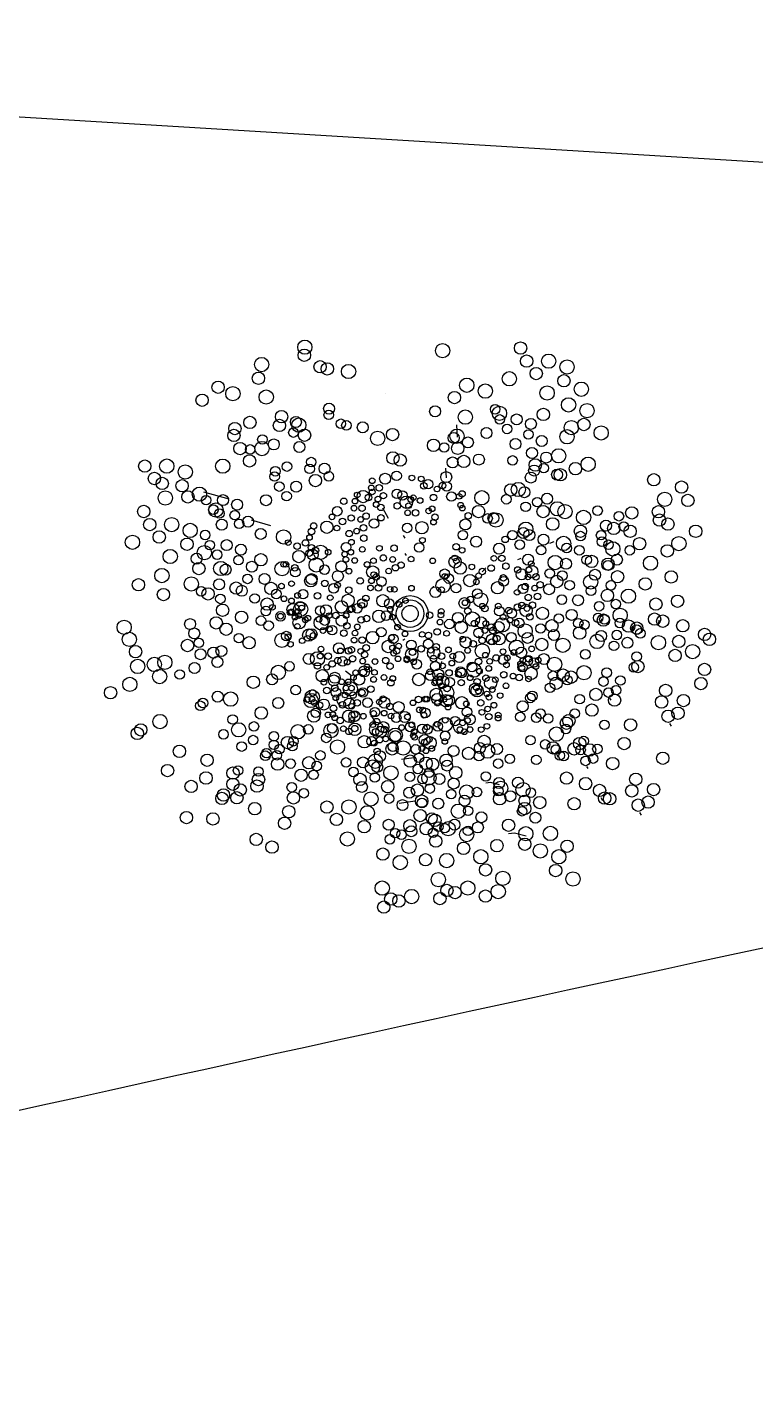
# Model space of a CAD drawing. Header units: millimetres. Extents: x 441061 to 442903, y 4515148 to 4515613.
# Drawn here: x 442317.8618 to 442318.0887, y 4515547.3374 to 4515547.7576 of the extents above; entities that cross this region are included whole.
import ezdxf

# ---------------------------------------------------------------- set-up
doc = ezdxf.new("R2010")
doc.units = ezdxf.units.MM
doc.linetypes.add('CONTINUA', pattern=[0])
doc.layers.add('01_piscinas', color=254, linetype='Continuous')

# ---------------------------------------------------------------- blocks, each defined once
blk = doc.blocks.new('A$C21391103')
at = {"layer": '01_piscinas'}
for p, q in [((177.3973, 96.2118), (177.4007, 96.2132)), ((177.6579, 96.1062), (177.6612, 96.1076)), ((177.2648, 96.0902), (177.2648, 96.0902)), ((177.381, 96.057), (177.3835, 96.0581)), ((177.4441, 95.9813), (177.4426, 96.0122)), ((177.279, 95.9635), (177.279, 95.9635)), ((177.5814, 95.9758), (177.584, 95.9769)), ((177.417, 95.8797), (177.4158, 95.9035)), ((176.8753, 95.8261), (176.8123, 95.8436)), ((177.2729, 95.778), (177.2583, 95.8039)), ((176.9794, 95.7603), (176.931, 95.7738)), ((177.3093, 95.7361), (177.3135, 95.7293)), ((177.4833, 95.7377), (177.4833, 95.7377)), ((177.5651, 95.7342), (177.5666, 95.7336)), ((177.6751, 95.7164), (177.6858, 95.721)), ((177.3133, 95.6911), (177.3165, 95.6859)), ((177.506, 95.6449), (177.5154, 95.6554)), ((177.5947, 95.676), (177.6029, 95.6795)), ((177.3837, 95.6094), (177.3828, 95.6059)), ((177.615, 95.6163), (177.6165, 95.6157)), ((177.8035, 95.5283), (177.802, 95.5179)), ((177.9467, 95.5244), (177.9447, 95.5109)), ((177.4951, 95.4853), (177.5, 95.4834)), ((177.7539, 95.5149), (177.7524, 95.5045)), ((177.8821, 95.507), (177.8802, 95.4935)), ((177.3131, 95.4776), (177.3081, 95.4738)), ((177.3864, 95.4492), (177.3849, 95.4388)), ((177.4044, 95.4216), (177.4025, 95.4081)), ((177.1655, 95.3979), (177.18, 95.3869)), ((177.4943, 95.3513), (177.4893, 95.3476)), ((177.5207, 95.3361), (177.5157, 95.3324)), ((177.8235, 95.3302), (177.8267, 95.325)), ((177.9726, 95.2669), (177.9768, 95.2601)), ((177.3317, 95.2403), (177.3309, 95.2368)), ((177.4461, 95.2449), (177.4453, 95.2414)), ((177.3508, 95.1975), (177.35, 95.194)), ((177.6922, 95.188), (177.6954, 95.1827)), ((177.3052, 95.1776), (177.3358, 95.1818)), ((177.7663, 95.1597), (177.7695, 95.1544)), ((177.802, 95.082), (177.8061, 95.0752)), ((177.2989, 95.0686), (177.3386, 95.074)), ((177.8982, 95.0452), (177.9024, 95.0384))]:
    blk.add_line(p, q, dxfattribs=at)
at = {"layer": '01_piscinas', "elevation": 0}
blk.add_lwpolyline([(182.0865, 96.4299), (174.3319, 96.9021), (172.6564, 97.0041)], dxfattribs=at)
blk.add_lwpolyline([(173.4746, 93.642, -0.005815), (178.7005, 94.8128, -0.006954), (182.2422, 95.3973)], format="xyb", dxfattribs=at)
at = {"layer": '01_piscinas'}
for points in [[(177.2408, 95.2692), (177.2338, 95.2812), (177.2338, 95.2812), (177.2283, 95.2853)], [(177.549, 95.1138), (177.5264, 95.1198), (177.5264, 95.1198), (177.5149, 95.1183)], [(177.6158, 94.9856), (177.5864, 94.9934), (177.5864, 94.9934), (177.5714, 94.9914)]]:
    blk.add_lwpolyline(points, dxfattribs=at)
for centre, radius in [((177.0639, 96.2056), 0.0178), ((177.0626, 96.1853), 0.0154), ((177.4074, 96.1968), 0.0178), ((177.6018, 96.2034), 0.0154), ((176.9561, 96.1622), 0.0178), ((177.102, 96.1567), 0.0154), ((177.12, 96.1514), 0.0154), ((177.1729, 96.1448), 0.0178), ((177.6169, 96.1707), 0.0154), ((177.6717, 96.1707), 0.0178), ((177.7177, 96.1561), 0.0178), ((176.9483, 96.1279), 0.0154), ((177.4677, 96.1106), 0.0178), ((177.5739, 96.1267), 0.0178), ((177.6407, 96.1398), 0.0154), ((177.7099, 96.1218), 0.0154), ((176.8478, 96.1055), 0.0154), ((176.8845, 96.0895), 0.0178), ((176.9676, 96.0811), 0.0178), ((177.4368, 96.0797), 0.0154), ((177.5138, 96.096), 0.0178), ((177.6679, 96.0912), 0.0178), ((177.7531, 96.1007), 0.0178), ((176.8079, 96.0733), 0.0154), ((177.1244, 96.0523), 0.0137), ((177.3887, 96.0455), 0.0137), ((177.5383, 96.0506), 0.0119), ((177.5491, 96.0406), 0.0178), ((177.7213, 96.0616), 0.0178), ((177.7674, 96.0471), 0.0178), ((176.9271, 96.0177), 0.0154), ((177.0007, 96.0104), 0.0154), ((177.0058, 96.0322), 0.0154), ((177.0416, 96.0189), 0.0137), ((177.049, 96.0111), 0.0178), ((177.1235, 96.0367), 0.0119), ((177.1538, 96.0146), 0.0119), ((177.464, 96.0311), 0.0178), ((177.5499, 96.0254), 0.0119), ((177.592, 96.0254), 0.0137), ((177.6274, 96.0142), 0.0137), ((177.6585, 96.0377), 0.0154), ((177.7595, 96.0127), 0.0154), ((176.8872, 95.9854), 0.0154), ((176.8895, 96.0024), 0.0154), ((177.0355, 95.9925), 0.0119), ((177.0631, 95.9859), 0.0154), ((177.1676, 96.0105), 0.0119), ((177.2083, 96.0055), 0.0137), ((177.2454, 95.9781), 0.0178), ((177.2826, 95.9877), 0.0154), ((177.4351, 95.9792), 0.0137), ((177.4432, 95.9835), 0.0178), ((177.5168, 95.9916), 0.0137), ((177.5682, 96.0016), 0.0119), ((177.6214, 95.9878), 0.0119), ((177.7176, 95.9821), 0.0178), ((177.7283, 96.005), 0.0178), ((177.8027, 95.9916), 0.0178), ((176.9023, 95.9527), 0.0154), ((176.9276, 95.9505), 0.0119), ((176.9571, 95.9527), 0.0178), ((176.9582, 95.9753), 0.0119), ((176.9865, 95.9629), 0.0137), ((177.0504, 95.9565), 0.0137), ((177.3848, 95.9607), 0.0154), ((177.4113, 95.9554), 0.0119), ((177.445, 95.9533), 0.0154), ((177.4705, 95.968), 0.0137), ((177.5891, 95.9643), 0.0137), ((177.6546, 95.9716), 0.0137), ((176.665, 95.9089), 0.0154), ((176.7198, 95.9089), 0.0178), ((176.8593, 95.9088), 0.0178), ((176.9261, 95.9218), 0.0154), ((177.0798, 95.9189), 0.0119), ((177.2836, 95.9292), 0.0154), ((177.3016, 95.9239), 0.0154), ((177.4322, 95.918), 0.0137), ((177.4601, 95.9206), 0.0154), ((177.4977, 95.9253), 0.0137), ((177.5818, 95.9231), 0.0119), ((177.6302, 95.9415), 0.0137), ((177.6384, 95.9117), 0.0154), ((177.6656, 95.9303), 0.0137), ((177.6968, 95.9345), 0.0178), ((177.7702, 95.9136), 0.0178), ((176.6888, 95.878), 0.0154), ((176.7658, 95.8943), 0.0178), ((176.9886, 95.8829), 0.0119), ((176.9903, 95.896), 0.0119), ((177.0193, 95.9077), 0.0119), ((177.0759, 95.9021), 0.0119), ((177.113, 95.9027), 0.0137), ((177.1238, 95.8833), 0.0119), ((177.2641, 95.8773), 0.0137), ((177.2927, 95.8847), 0.0119), ((177.4163, 95.8814), 0.0137), ((177.6273, 95.8804), 0.0137), ((177.6356, 95.8979), 0.0137), ((177.6596, 95.9039), 0.0119), ((177.6928, 95.8877), 0.0137), ((177.7008, 95.8873), 0.0154), ((177.7384, 95.9025), 0.0154), ((177.9339, 95.8747), 0.0154), ((176.7084, 95.8656), 0.0154), ((176.758, 95.86), 0.0154), ((176.8012, 95.8389), 0.0178), ((177.0002, 95.8578), 0.0119), ((177.0423, 95.8577), 0.0137), ((177.0902, 95.8728), 0.0154), ((177.2296, 95.8547), 0.00702), ((177.2319, 95.8724), 0.00702), ((177.2495, 95.8547), 0.00808), ((177.3308, 95.8793), 0.00702), ((177.354, 95.8768), 0.00702), ((177.3607, 95.8598), 0.00808), ((177.3713, 95.8639), 0.0119), ((177.3935, 95.8517), 0.00702), ((177.4071, 95.8602), 0.00808), ((177.4177, 95.8582), 0.0119), ((177.5774, 95.8495), 0.0154), ((177.5963, 95.8506), 0.0178), ((177.6113, 95.8438), 0.0137), ((178.003, 95.8567), 0.0154), ((176.7161, 95.8294), 0.0178), ((176.7724, 95.8321), 0.0154), ((176.8177, 95.824), 0.0119), ((176.8598, 95.824), 0.0137), ((176.8952, 95.8128), 0.0137), ((176.9671, 95.8239), 0.0137), ((177.0185, 95.834), 0.0119), ((177.1609, 95.8212), 0.00808), ((177.1889, 95.8215), 0.00702), ((177.1945, 95.8369), 0.00702), ((177.2095, 95.833), 0.0154), ((177.2227, 95.8304), 0.00808), ((177.2319, 95.8445), 0.00702), ((177.2461, 95.8267), 0.00702), ((177.2597, 95.8352), 0.00808), ((177.2935, 95.8397), 0.0119), ((177.3073, 95.8356), 0.0119), ((177.3169, 95.8189), 0.0154), ((177.3281, 95.8255), 0.00702), ((177.3343, 95.8302), 0.00702), ((177.3513, 95.823), 0.00702), ((177.3847, 95.8304), 0.00808), ((177.4293, 95.833), 0.0119), ((177.4488, 95.8334), 0.00702), ((177.4558, 95.8395), 0.00808), ((177.5051, 95.8299), 0.0178), ((177.5664, 95.8262), 0.0119), ((177.6433, 95.8191), 0.0119), ((177.6678, 95.8276), 0.0137), ((177.9611, 95.8261), 0.0178), ((178.0188, 95.8232), 0.0154), ((176.6622, 95.7957), 0.0154), ((176.836, 95.8002), 0.0119), ((176.8422, 95.7994), 0.0178), ((176.851, 95.7907), 0.0119), ((176.8892, 95.7864), 0.0119), ((177.1316, 95.7823), 0.00702), ((177.1447, 95.7963), 0.0119), ((177.1866, 95.8039), 0.00702), ((177.2065, 95.8038), 0.00808), ((177.2166, 95.7843), 0.00808), ((177.2418, 95.8131), 0.00702), ((177.2532, 95.806), 0.00808), ((177.2537, 95.7801), 0.00808), ((177.2944, 95.8098), 0.00808), ((177.3201, 95.7925), 0.00702), ((177.3224, 95.8101), 0.00702), ((177.34, 95.7925), 0.00808), ((177.3726, 95.797), 0.00702), ((177.3813, 95.8024), 0.00702), ((177.3884, 95.7817), 0.00808), ((177.4523, 95.8115), 0.00702), ((177.4564, 95.804), 0.00702), ((177.4713, 95.7848), 0.00808), ((177.4972, 95.7956), 0.0154), ((177.5195, 95.7784), 0.0119), ((177.534, 95.7792), 0.0137), ((177.5404, 95.7745), 0.0178), ((177.6144, 95.8074), 0.0119), ((177.6579, 95.7955), 0.0154), ((177.6933, 95.8023), 0.0178), ((177.7126, 95.7955), 0.0178), ((177.7587, 95.7809), 0.0178), ((177.7937, 95.7977), 0.0119), ((177.8469, 95.7839), 0.0119), ((177.8789, 95.7923), 0.0154), ((177.9454, 95.7952), 0.0154), ((177.9481, 95.7743), 0.0154), ((176.6772, 95.763), 0.0154), ((176.732, 95.763), 0.0178), ((176.778, 95.7484), 0.0178), ((176.8569, 95.7629), 0.0137), ((176.9002, 95.765), 0.0119), ((176.9224, 95.7702), 0.0137), ((177.0859, 95.7596), 0.00808), ((177.1189, 95.7565), 0.0154), ((177.1438, 95.7544), 0.00702), ((177.1577, 95.7708), 0.00808), ((177.1797, 95.7795), 0.00808), ((177.203, 95.7758), 0.00702), ((177.2102, 95.7551), 0.00808), ((177.2365, 95.7657), 0.0119), ((177.3191, 95.7548), 0.0119), ((177.3558, 95.7553), 0.0154), ((177.3848, 95.7691), 0.00702), ((177.4639, 95.7633), 0.0137), ((177.6086, 95.742), 0.0137), ((177.6148, 95.7515), 0.0178), ((177.6817, 95.7645), 0.0154), ((177.7508, 95.7466), 0.0154), ((177.8146, 95.7604), 0.0137), ((177.8339, 95.7536), 0.0154), ((177.859, 95.7581), 0.0119), ((177.8747, 95.7463), 0.0154), ((177.9692, 95.7643), 0.0154), ((178.0383, 95.7463), 0.0154), ((176.6342, 95.719), 0.0178), ((176.701, 95.7321), 0.0154), ((176.7702, 95.7141), 0.0154), ((176.8154, 95.737), 0.0119), ((176.8271, 95.7118), 0.0119), ((176.8692, 95.7118), 0.0137), ((176.954, 95.7398), 0.0137), ((177.0109, 95.7323), 0.0178), ((177.0225, 95.718), 0.00702), ((177.0654, 95.7173), 0.00808), ((177.0755, 95.7309), 0.00702), ((177.0804, 95.7457), 0.00808), ((177.1746, 95.7405), 0.00808), ((177.1801, 95.719), 0.00702), ((177.1931, 95.7468), 0.00702), ((177.2107, 95.7292), 0.00808), ((177.3571, 95.7239), 0.00702), ((177.4578, 95.7368), 0.0119), ((177.491, 95.7206), 0.0137), ((177.5635, 95.7261), 0.00808), ((177.5814, 95.7368), 0.0119), ((177.5997, 95.713), 0.0119), ((177.6235, 95.7368), 0.0137), ((177.6589, 95.7256), 0.0137), ((177.7089, 95.716), 0.0178), ((177.7514, 95.7344), 0.0119), ((177.8025, 95.7366), 0.0119), ((177.8046, 95.7205), 0.0119), ((177.8209, 95.7128), 0.0119), ((177.8985, 95.7154), 0.0154), ((177.9964, 95.7157), 0.0178), ((176.7283, 95.6835), 0.0178), ((176.794, 95.678), 0.0137), ((176.8134, 95.693), 0.0178), ((176.8454, 95.688), 0.0119), ((176.9046, 95.7006), 0.0137), ((176.9545, 95.6754), 0.0154), ((177.0491, 95.6834), 0.0154), ((177.0446, 95.7092), 0.00808), ((177.0748, 95.6916), 0.00808), ((177.0837, 95.6882), 0.0137), ((177.0803, 95.7055), 0.00808), ((177.0904, 95.6988), 0.00808), ((177.1032, 95.6938), 0.0178), ((177.1221, 95.6941), 0.00702), ((177.1668, 95.7068), 0.0119), ((177.1633, 95.6893), 0.00702), ((177.1786, 95.6942), 0.00702), ((177.2072, 95.7012), 0.00702), ((177.2499, 95.704), 0.00702), ((177.2596, 95.6798), 0.00808), ((177.2864, 95.7042), 0.00808), ((177.349, 95.7059), 0.0119), ((177.441, 95.7078), 0.00808), ((177.456, 95.699), 0.00702), ((177.5483, 95.703), 0.0137), ((177.5552, 95.6789), 0.00808), ((177.6206, 95.6756), 0.0137), ((177.6529, 95.6992), 0.0119), ((177.7168, 95.7046), 0.0119), ((177.7482, 95.699), 0.0119), ((177.7665, 95.6752), 0.0119), ((177.8317, 95.7024), 0.0178), ((177.8418, 95.6755), 0.0137), ((177.874, 95.699), 0.0119), ((177.9676, 95.6974), 0.0154), ((176.7075, 95.6359), 0.0178), ((176.7997, 95.6535), 0.0154), ((176.8544, 95.6535), 0.0178), ((176.8663, 95.6506), 0.0137), ((176.8986, 95.6742), 0.0119), ((176.9318, 95.6579), 0.0137), ((177.0072, 95.6529), 0.0178), ((177.0113, 95.6638), 0.00702), ((177.0169, 95.6639), 0.00702), ((177.0403, 95.6444), 0.0119), ((177.039, 95.6551), 0.00808), ((177.0923, 95.6624), 0.0178), ((177.1131, 95.6506), 0.0119), ((177.1547, 95.6586), 0.0137), ((177.1662, 95.6762), 0.00702), ((177.1738, 95.6468), 0.00702), ((177.1882, 95.6735), 0.00702), ((177.2192, 95.6636), 0.00702), ((177.2334, 95.6447), 0.0154), ((177.235, 95.6729), 0.00702), ((177.273, 95.6472), 0.00702), ((177.283, 95.6762), 0.00702), ((177.2901, 95.6555), 0.00808), ((177.3037, 95.6621), 0.00808), ((177.3289, 95.6772), 0.00702), ((177.3827, 95.6727), 0.00702), ((177.4385, 95.6701), 0.0154), ((177.4375, 95.6798), 0.00702), ((177.4416, 95.6723), 0.00702), ((177.4514, 95.6544), 0.0154), ((177.4802, 95.6574), 0.00702), ((177.5064, 95.6459), 0.00808), ((177.5284, 95.6546), 0.00808), ((177.5353, 95.6789), 0.00702), ((177.5653, 95.6594), 0.00808), ((177.5945, 95.65), 0.00808), ((177.6297, 95.6456), 0.0154), ((177.6225, 95.6503), 0.00702), ((177.6282, 95.6656), 0.00702), ((177.6881, 95.6684), 0.0178), ((177.7151, 95.6652), 0.0137), ((177.7789, 95.6713), 0.0154), ((177.8197, 95.664), 0.0154), ((177.8197, 95.6614), 0.0119), ((177.9257, 95.6668), 0.0178), ((176.6491, 95.6131), 0.0154), ((176.7809, 95.615), 0.0178), ((176.8503, 95.614), 0.0137), ((176.8926, 95.6046), 0.0154), ((176.9212, 95.6276), 0.0119), ((176.9634, 95.6276), 0.0137), ((177.0308, 95.6157), 0.00702), ((177.0786, 95.6229), 0.0154), ((177.0809, 95.6271), 0.0137), ((177.1138, 95.6165), 0.00808), ((177.1463, 95.6344), 0.0137), ((177.202, 95.6225), 0.00808), ((177.23, 95.6228), 0.00702), ((177.2357, 95.6382), 0.00702), ((177.2421, 95.6324), 0.00808), ((177.2549, 95.6208), 0.0119), ((177.4084, 95.6105), 0.0178), ((177.4126, 95.6404), 0.0119), ((177.4127, 95.6336), 0.00702), ((177.4226, 95.6283), 0.0119), ((177.4752, 95.6235), 0.0154), ((177.4916, 95.6202), 0.00702), ((177.4972, 95.6356), 0.00702), ((177.5444, 95.6055), 0.0154), ((177.5597, 95.6215), 0.0119), ((177.5588, 95.6302), 0.00808), ((177.6046, 95.639), 0.0137), ((177.6202, 95.6326), 0.00702), ((177.6402, 95.6326), 0.00808), ((177.6503, 95.6131), 0.00808), ((177.6745, 95.6412), 0.0119), ((177.6921, 95.6211), 0.0154), ((177.7059, 95.6356), 0.0119), ((177.7242, 95.6118), 0.0119), ((177.7767, 95.62), 0.0178), ((177.7874, 95.6378), 0.0137), ((177.827, 95.6114), 0.0119), ((177.8435, 95.633), 0.0154), ((177.9127, 95.615), 0.0154), ((177.9772, 95.6324), 0.0154), ((176.7114, 95.5886), 0.0154), ((176.8054, 95.5965), 0.0119), ((176.8228, 95.5901), 0.0154), ((176.8534, 95.5777), 0.0119), ((176.9068, 95.5979), 0.0137), ((176.939, 95.5788), 0.0119), ((176.9796, 95.6038), 0.0154), ((176.9927, 95.59), 0.0119), ((177.0057, 95.6097), 0.00702), ((177.0458, 95.5863), 0.00702), ((177.0596, 95.5894), 0.0119), ((177.0955, 95.5854), 0.00808), ((177.1272, 95.5808), 0.00702), ((177.1358, 95.604), 0.0119), ((177.1455, 95.6118), 0.00702), ((177.1716, 95.574), 0.0154), ((177.1734, 95.5996), 0.00808), ((177.2158, 95.5791), 0.00808), ((177.2277, 95.6052), 0.00702), ((177.2477, 95.6052), 0.00808), ((177.2585, 95.5732), 0.0154), ((177.2766, 95.6017), 0.00702), ((177.2871, 95.6015), 0.00702), ((177.3298, 95.6044), 0.00702), ((177.3895, 95.5945), 0.0137), ((177.4048, 95.6006), 0.00702), ((177.4409, 95.6045), 0.0119), ((177.4941, 95.5907), 0.0119), ((177.5024, 95.5749), 0.0178), ((177.5931, 95.5941), 0.00702), ((177.6077, 95.6027), 0.0119), ((177.6134, 95.6083), 0.00808), ((177.621, 95.5815), 0.00808), ((177.6367, 95.6046), 0.00702), ((177.6438, 95.5839), 0.00808), ((177.6728, 95.6018), 0.0137), ((177.7046, 95.5759), 0.0119), ((177.7451, 95.5745), 0.0137), ((177.7774, 95.598), 0.0119), ((177.8181, 95.5864), 0.0154), ((177.8707, 95.5845), 0.0178), ((177.993, 95.5719), 0.0154), ((176.859, 95.5493), 0.0154), ((176.9697, 95.5648), 0.0154), ((176.9668, 95.5474), 0.0119), ((176.9832, 95.5568), 0.00702), ((177.0119, 95.578), 0.00702), ((177.0347, 95.551), 0.0154), ((177.0306, 95.5729), 0.00702), ((177.0536, 95.552), 0.0178), ((177.052, 95.5594), 0.0119), ((177.0472, 95.5464), 0.00702), ((177.0562, 95.5552), 0.00702), ((177.1021, 95.5487), 0.0119), ((177.1166, 95.5495), 0.0137), ((177.155, 95.5579), 0.0154), ((177.1771, 95.5509), 0.00808), ((177.1808, 95.5527), 0.00808), ((177.1946, 95.554), 0.0119), ((177.2073, 95.5664), 0.0119), ((177.206, 95.5617), 0.00702), ((177.2742, 95.5658), 0.0119), ((177.277, 95.5519), 0.00702), ((177.3264, 95.5411), 0.0447), ((177.3264, 95.5411), 0.0344), ((177.2991, 95.5639), 0.00702), ((177.3264, 95.5411), 0.0203), ((177.3149, 95.5733), 0.00702), ((177.404, 95.5466), 0.00702), ((177.4618, 95.5671), 0.0137), ((177.4633, 95.568), 0.00702), ((177.4704, 95.5474), 0.00808), ((177.4769, 95.5766), 0.00808), ((177.5064, 95.5596), 0.00702), ((177.5128, 95.5539), 0.00808), ((177.5487, 95.5471), 0.0119), ((177.5461, 95.56), 0.00702), ((177.5722, 95.5485), 0.00808), ((177.5801, 95.5415), 0.0119), ((177.5942, 95.5572), 0.00808), ((177.6051, 95.5611), 0.00808), ((177.6154, 95.5489), 0.0154), ((177.6176, 95.5535), 0.00702), ((177.6312, 95.562), 0.00808), ((177.6562, 95.5416), 0.0154), ((177.7976, 95.5593), 0.0119), ((177.8392, 95.5648), 0.0119), ((177.85, 95.5369), 0.0178), ((177.939, 95.5647), 0.0154), ((176.6135, 95.5069), 0.0178), ((176.778, 95.5148), 0.0137), ((176.8429, 95.518), 0.0154), ((176.9062, 95.532), 0.0154), ((176.9545, 95.5233), 0.0119), ((176.9736, 95.5111), 0.0119), ((177.0032, 95.5341), 0.0119), ((177.0034, 95.5345), 0.00702), ((177.0271, 95.5438), 0.00702), ((177.031, 95.5453), 0.00702), ((177.0395, 95.5323), 0.00702), ((177.0498, 95.5183), 0.0154), ((177.0486, 95.5359), 0.00702), ((177.0651, 95.5256), 0.00702), ((177.0715, 95.5295), 0.00702), ((177.1046, 95.5182), 0.0178), ((177.0993, 95.5266), 0.00702), ((177.1137, 95.5236), 0.0119), ((177.1245, 95.536), 0.00702), ((177.1415, 95.5363), 0.00808), ((177.1558, 95.5235), 0.0137), ((177.1669, 95.5362), 0.00702), ((177.2045, 95.5254), 0.00808), ((177.218, 95.5287), 0.00808), ((177.2486, 95.5342), 0.0154), ((177.2666, 95.5358), 0.0119), ((177.2824, 95.5323), 0.00702), ((177.3751, 95.5371), 0.00808), ((177.4008, 95.5198), 0.00702), ((177.4031, 95.5374), 0.00702), ((177.4243, 95.515), 0.0119), ((177.4458, 95.5305), 0.0137), ((177.4537, 95.5072), 0.0154), ((177.4817, 95.5273), 0.0178), ((177.487, 95.516), 0.00808), ((177.5031, 95.5192), 0.0137), ((177.515, 95.5163), 0.00702), ((177.547, 95.5077), 0.0137), ((177.5561, 95.5126), 0.0178), ((177.5583, 95.5321), 0.00702), ((177.5753, 95.5248), 0.00702), ((177.5891, 95.5182), 0.00808), ((177.5984, 95.5177), 0.0119), ((177.6247, 95.5328), 0.00808), ((177.68, 95.5107), 0.0154), ((177.697, 95.5287), 0.0119), ((177.7291, 95.5379), 0.0137), ((177.7455, 95.5171), 0.0119), ((177.7611, 95.5132), 0.0119), ((177.7951, 95.5305), 0.0119), ((177.8082, 95.5249), 0.0154), ((177.8108, 95.5266), 0.0119), ((177.8492, 95.5177), 0.0119), ((177.8712, 95.5099), 0.0154), ((177.8915, 95.5048), 0.0154), ((177.9357, 95.5273), 0.0154), ((177.9561, 95.5222), 0.0154), ((178.006, 95.5107), 0.0154), ((176.6265, 95.4767), 0.0178), ((176.7881, 95.4916), 0.0137), ((176.8677, 95.5021), 0.0154), ((176.8995, 95.4798), 0.0119), ((177.0068, 95.4743), 0.0178), ((177.0177, 95.485), 0.0119), ((177.0217, 95.4833), 0.00702), ((177.0451, 95.5092), 0.00702), ((177.0736, 95.4873), 0.0154), ((177.07, 95.4795), 0.00702), ((177.0806, 95.4897), 0.0137), ((177.0848, 95.4867), 0.00702), ((177.1092, 95.4988), 0.00702), ((177.1254, 95.5026), 0.00702), ((177.132, 95.4997), 0.0119), ((177.1611, 95.4923), 0.00808), ((177.1689, 95.5107), 0.00808), ((177.1891, 95.4926), 0.00702), ((177.1947, 95.508), 0.00702), ((177.2329, 95.481), 0.0154), ((177.2545, 95.4949), 0.0119), ((177.2844, 95.478), 0.0119), ((177.2804, 95.4813), 0.00702), ((177.295, 95.5071), 0.00702), ((177.3137, 95.4906), 0.00702), ((177.3565, 95.4893), 0.00702), ((177.3719, 95.4867), 0.00808), ((177.3939, 95.4954), 0.00808), ((177.4173, 95.4917), 0.00702), ((177.497, 95.4928), 0.0119), ((177.5127, 95.4987), 0.00702), ((177.5303, 95.4766), 0.0137), ((177.5285, 95.5071), 0.00808), ((177.5326, 95.4987), 0.00808), ((177.5482, 95.4783), 0.0154), ((177.5427, 95.4792), 0.00808), ((177.5788, 95.4818), 0.0119), ((177.6132, 95.4976), 0.0178), ((177.6193, 95.4804), 0.0137), ((177.6516, 95.5039), 0.0119), ((177.6848, 95.4877), 0.0137), ((177.7491, 95.4927), 0.0154), ((177.7923, 95.4716), 0.0178), ((177.8026, 95.4853), 0.0137), ((177.8416, 95.4877), 0.0119), ((177.8912, 95.5011), 0.0119), ((177.9003, 95.4917), 0.0119), ((177.9454, 95.4686), 0.0178), ((177.9961, 95.4717), 0.0154), ((178.0606, 95.4891), 0.0154), ((178.0725, 95.4769), 0.0154), ((176.6418, 95.4461), 0.0154), ((176.7714, 95.4615), 0.0154), ((176.7998, 95.468), 0.0119), ((176.8039, 95.4397), 0.0137), ((176.8359, 95.4435), 0.0137), ((176.856, 95.4475), 0.0137), ((176.9251, 95.4682), 0.0154), ((177.0281, 95.4645), 0.00702), ((177.0574, 95.4735), 0.00702), ((177.1043, 95.4526), 0.00702), ((177.1488, 95.4543), 0.0137), ((177.153, 95.4482), 0.00702), ((177.173, 95.4481), 0.00808), ((177.1799, 95.4506), 0.00808), ((177.1868, 95.475), 0.00702), ((177.2032, 95.447), 0.00702), ((177.2067, 95.475), 0.00808), ((177.2168, 95.4555), 0.00808), ((177.2718, 95.459), 0.0154), ((177.2825, 95.4553), 0.00702), ((177.2923, 95.4483), 0.00808), ((177.2977, 95.4602), 0.00702), ((177.3305, 95.4395), 0.0154), ((177.3295, 95.463), 0.0119), ((177.3322, 95.4446), 0.00808), ((177.3542, 95.4532), 0.00808), ((177.3716, 95.4655), 0.0119), ((177.3851, 95.4429), 0.0154), ((177.3776, 95.4495), 0.00702), ((177.3912, 95.4581), 0.00808), ((177.4219, 95.4506), 0.00702), ((177.4576, 95.4771), 0.00702), ((177.4648, 95.4693), 0.0137), ((177.4698, 95.4492), 0.00702), ((177.4838, 95.4657), 0.00808), ((177.5063, 95.4477), 0.0178), ((177.5058, 95.4743), 0.00808), ((177.5291, 95.4707), 0.00702), ((177.5581, 95.4462), 0.00702), ((177.5914, 95.4572), 0.0178), ((177.6034, 95.4438), 0.0137), ((177.6293, 95.453), 0.00702), ((177.6545, 95.464), 0.0154), ((177.7072, 95.4621), 0.0178), ((177.8345, 95.4607), 0.0119), ((177.8681, 95.4682), 0.0137), ((177.987, 95.4366), 0.0154), ((178.0306, 95.4463), 0.0178), ((176.6472, 95.4093), 0.0178), ((176.6888, 95.4142), 0.0178), ((176.7149, 95.4195), 0.0178), ((176.7889, 95.4053), 0.0137), ((176.846, 95.4203), 0.0137), ((177.0257, 95.4094), 0.0119), ((177.0737, 95.4282), 0.0137), ((177.0955, 95.4283), 0.0178), ((177.0952, 95.4106), 0.00808), ((177.102, 95.435), 0.00702), ((177.122, 95.435), 0.00808), ((177.1321, 95.4155), 0.00808), ((177.1462, 95.4238), 0.00808), ((177.1579, 95.4219), 0.0119), ((177.1695, 95.4201), 0.00702), ((177.1831, 95.4286), 0.00808), ((177.2081, 95.4226), 0.00702), ((177.2129, 95.4388), 0.00808), ((177.2387, 95.4215), 0.00702), ((177.2655, 95.4239), 0.00808), ((177.2854, 95.4422), 0.00702), ((177.2962, 95.4282), 0.00702), ((177.3182, 95.4254), 0.00702), ((177.3183, 95.4281), 0.00702), ((177.3353, 95.4209), 0.00702), ((177.3429, 95.4146), 0.0119), ((177.3847, 95.4288), 0.00808), ((177.3889, 95.4101), 0.0119), ((177.4047, 95.4348), 0.00808), ((177.4304, 95.4175), 0.00702), ((177.4327, 95.4352), 0.00702), ((177.4488, 95.4327), 0.0137), ((177.4808, 95.408), 0.0119), ((177.4967, 95.4216), 0.00808), ((177.5139, 95.4374), 0.00702), ((177.5247, 95.4219), 0.00702), ((177.5409, 95.4304), 0.00808), ((177.5584, 95.4262), 0.0119), ((177.5666, 95.4131), 0.00702), ((177.5689, 95.4307), 0.00702), ((177.5851, 95.4442), 0.00702), ((177.6016, 95.4161), 0.00702), ((177.6064, 95.4074), 0.0119), ((177.6074, 95.4237), 0.00702), ((177.6197, 95.423), 0.0119), ((177.6224, 95.4286), 0.00808), ((177.6353, 95.4191), 0.0119), ((177.6458, 95.4249), 0.00702), ((177.6598, 95.4276), 0.0137), ((177.6864, 95.4145), 0.0178), ((177.7631, 95.4395), 0.0119), ((177.8841, 95.4069), 0.0119), ((177.8941, 95.409), 0.0154), ((177.8911, 95.434), 0.0119), ((176.7018, 95.3841), 0.0178), ((176.752, 95.3893), 0.0119), ((176.9355, 95.3698), 0.0154), ((176.9823, 95.377), 0.0137), ((176.9978, 95.3943), 0.0178), ((177.1074, 95.3861), 0.0154), ((177.1185, 95.4069), 0.00702), ((177.1363, 95.3743), 0.0137), ((177.1387, 95.3809), 0.0137), ((177.1852, 95.3814), 0.00702), ((177.1906, 95.3935), 0.00702), ((177.1996, 95.3766), 0.0137), ((177.2117, 95.3967), 0.0137), ((177.2096, 95.3942), 0.00808), ((177.2189, 95.4082), 0.00702), ((177.2235, 95.4022), 0.00702), ((177.2376, 95.3945), 0.00702), ((177.2611, 95.3819), 0.00702), ((177.2763, 95.4099), 0.00808), ((177.2831, 95.3792), 0.00702), ((177.3478, 95.3767), 0.0154), ((177.3765, 95.386), 0.0119), ((177.3754, 95.396), 0.00702), ((177.3966, 95.3894), 0.0137), ((177.3956, 95.3738), 0.0119), ((177.4076, 95.3708), 0.0154), ((177.4015, 95.3845), 0.00808), ((177.4072, 95.4107), 0.00702), ((177.4235, 95.3931), 0.00808), ((177.4469, 95.3895), 0.00702), ((177.4518, 95.3963), 0.0119), ((177.4549, 95.393), 0.0119), ((177.4855, 95.4001), 0.0178), ((177.4762, 95.3809), 0.00702), ((177.4992, 95.3975), 0.00702), ((177.5155, 95.3799), 0.00808), ((177.5224, 95.4043), 0.00702), ((177.5597, 95.3887), 0.00808), ((177.5831, 95.3851), 0.00702), ((177.5982, 95.3817), 0.00808), ((177.6051, 95.4061), 0.00702), ((177.628, 95.3917), 0.0154), ((177.6216, 95.378), 0.00702), ((177.64, 95.4091), 0.00702), ((177.6827, 95.386), 0.0119), ((177.7076, 95.3875), 0.0154), ((177.7184, 95.3751), 0.0119), ((177.728, 95.3825), 0.0154), ((177.7598, 95.3936), 0.0178), ((177.8164, 95.3937), 0.0119), ((177.8506, 95.3741), 0.0119), ((178.0605, 95.4018), 0.0154), ((176.5796, 95.3438), 0.0154), ((176.6276, 95.3645), 0.0178), ((177.041, 95.3504), 0.0119), ((177.0836, 95.3431), 0.00808), ((177.1115, 95.3699), 0.00702), ((177.1186, 95.3492), 0.00808), ((177.1417, 95.3445), 0.0119), ((177.1386, 95.3552), 0.00808), ((177.1558, 95.371), 0.00702), ((177.1772, 95.3534), 0.0178), ((177.1666, 95.3555), 0.00702), ((177.1723, 95.3709), 0.00702), ((177.1802, 95.3553), 0.00702), ((177.2087, 95.3442), 0.0119), ((177.2064, 95.3439), 0.00808), ((177.2284, 95.3525), 0.00808), ((177.2353, 95.3769), 0.00702), ((177.2782, 95.3686), 0.00808), ((177.3916, 95.3395), 0.0154), ((177.3876, 95.368), 0.00702), ((177.3997, 95.369), 0.00702), ((177.4046, 95.3608), 0.00702), ((177.4177, 95.3439), 0.0178), ((177.4184, 95.3541), 0.00808), ((177.4253, 95.37), 0.0119), ((177.454, 95.3688), 0.00808), ((177.4895, 95.3529), 0.0154), ((177.4934, 95.3485), 0.0154), ((177.4917, 95.3557), 0.00702), ((177.4935, 95.3713), 0.00808), ((177.4966, 95.3476), 0.00702), ((177.5271, 95.3681), 0.0154), ((177.5312, 95.3516), 0.00702), ((177.5389, 95.3762), 0.00702), ((177.5653, 95.3611), 0.00702), ((177.6751, 95.356), 0.0119), ((177.6904, 95.3673), 0.0154), ((177.7895, 95.3394), 0.0154), ((177.8085, 95.3715), 0.0119), ((177.821, 95.3441), 0.0119), ((177.8401, 95.35), 0.0119), ((177.9634, 95.3495), 0.0154), ((178.0514, 95.3666), 0.0154), ((176.8033, 95.3112), 0.0119), ((176.8099, 95.318), 0.0119), ((176.8468, 95.334), 0.0137), ((176.8791, 95.3278), 0.0178), ((176.9975, 95.3181), 0.0137), ((177.0792, 95.3243), 0.0178), ((177.0697, 95.3267), 0.00702), ((177.0823, 95.3329), 0.0178), ((177.0817, 95.3276), 0.00702), ((177.0867, 95.3194), 0.00702), ((177.1005, 95.3128), 0.00808), ((177.1113, 95.3143), 0.0137), ((177.1411, 95.3311), 0.00702), ((177.1615, 95.3273), 0.0178), ((177.1575, 95.3135), 0.00808), ((177.1643, 95.3379), 0.00702), ((177.1746, 95.3166), 0.0137), ((177.1842, 95.3379), 0.00808), ((177.1944, 95.3184), 0.00808), ((177.2203, 95.319), 0.0119), ((177.2495, 95.3206), 0.00702), ((177.2624, 95.319), 0.0137), ((177.2588, 95.3281), 0.00808), ((177.2757, 95.3092), 0.00808), ((177.2978, 95.3078), 0.0137), ((177.3334, 95.3185), 0.00702), ((177.347, 95.327), 0.00808), ((177.3638, 95.3277), 0.00702), ((177.3679, 95.3277), 0.00702), ((177.3937, 95.3283), 0.0137), ((177.3948, 95.3178), 0.00702), ((177.4164, 95.3236), 0.0154), ((177.4105, 95.3272), 0.00702), ((177.4234, 95.3245), 0.0137), ((177.455, 95.3187), 0.0154), ((177.4666, 95.3159), 0.00702), ((177.5023, 95.3186), 0.00808), ((177.518, 95.3406), 0.00702), ((177.523, 95.3324), 0.00702), ((177.5353, 95.3126), 0.00702), ((177.5509, 95.3365), 0.00702), ((177.607, 95.3099), 0.0137), ((177.6262, 95.3307), 0.0119), ((177.631, 95.3356), 0.0119), ((177.7491, 95.3276), 0.0119), ((177.836, 95.3253), 0.0154), ((177.9532, 95.3206), 0.0154), ((178.0078, 95.324), 0.0154), ((176.7029, 95.2718), 0.0178), ((176.8841, 95.2769), 0.0119), ((176.9553, 95.2931), 0.0154), ((177.0863, 95.2856), 0.0154), ((177.0912, 95.2937), 0.0119), ((177.1215, 95.2884), 0.00702), ((177.1336, 95.2894), 0.00702), ((177.1355, 95.3049), 0.00808), ((177.1385, 95.2812), 0.00702), ((177.1733, 95.2851), 0.0154), ((177.1872, 95.2852), 0.0137), ((177.1808, 95.3099), 0.00702), ((177.1879, 95.2892), 0.00808), ((177.2098, 95.2852), 0.00702), ((177.2386, 95.2952), 0.0119), ((177.2354, 95.2922), 0.00702), ((177.2617, 95.2927), 0.00702), ((177.2788, 95.2855), 0.00702), ((177.2918, 95.2814), 0.0119), ((177.3131, 95.2832), 0.0137), ((177.3198, 95.2835), 0.00702), ((177.3494, 95.301), 0.00702), ((177.358, 95.3007), 0.00702), ((177.3645, 95.2933), 0.0119), ((177.3609, 95.2876), 0.00702), ((177.4209, 95.3077), 0.00702), ((177.4386, 95.2728), 0.0119), ((177.4682, 95.2958), 0.0119), ((177.475, 95.2772), 0.0137), ((177.5054, 95.2949), 0.00702), ((177.5196, 95.3033), 0.00702), ((177.5225, 95.284), 0.00808), ((177.5458, 95.2803), 0.00702), ((177.546, 95.2881), 0.00702), ((177.6009, 95.2835), 0.0119), ((177.6408, 95.2816), 0.0119), ((177.6515, 95.2916), 0.0119), ((177.6706, 95.2794), 0.0119), ((177.7224, 95.274), 0.0154), ((177.7368, 95.2918), 0.0119), ((177.7797, 95.3004), 0.0154), ((177.9694, 95.285), 0.0154), ((177.9942, 95.2927), 0.0154), ((176.6463, 95.2422), 0.0154), ((176.6549, 95.2511), 0.0154), ((176.8612, 95.2399), 0.0119), ((176.8989, 95.2511), 0.0178), ((176.937, 95.2597), 0.0119), ((177.0467, 95.2463), 0.0178), ((177.0724, 95.2523), 0.0119), ((177.129, 95.2492), 0.0178), ((177.1322, 95.2549), 0.0119), ((177.1523, 95.2745), 0.00808), ((177.1601, 95.254), 0.00702), ((177.1739, 95.2473), 0.00808), ((177.1884, 95.2524), 0.0154), ((177.1811, 95.2749), 0.00702), ((177.1882, 95.2542), 0.00808), ((177.2432, 95.2524), 0.0178), ((177.2332, 95.264), 0.00702), ((177.2403, 95.2461), 0.00808), ((177.2425, 95.2716), 0.00808), ((177.2542, 95.2466), 0.0137), ((177.2595, 95.2579), 0.0137), ((177.2625, 95.2521), 0.00808), ((177.2892, 95.2378), 0.0178), ((177.3054, 95.2569), 0.00702), ((177.3267, 95.2582), 0.0119), ((177.3307, 95.2638), 0.00702), ((177.3365, 95.2472), 0.00702), ((177.3568, 95.2538), 0.0119), ((177.3695, 95.2521), 0.0119), ((177.3685, 95.2582), 0.00702), ((177.3955, 95.2597), 0.0119), ((177.3938, 95.2651), 0.00702), ((177.4139, 95.2644), 0.0178), ((177.4139, 95.275), 0.00702), ((177.4525, 95.2595), 0.0178), ((177.4509, 95.2518), 0.00702), ((177.4572, 95.2684), 0.00702), ((177.4614, 95.2463), 0.00702), ((177.4697, 95.2744), 0.00702), ((177.4758, 95.2519), 0.00702), ((177.5036, 95.2517), 0.00702), ((177.5178, 95.26), 0.00702), ((177.6911, 95.2405), 0.0178), ((177.7161, 95.2676), 0.0154), ((177.7148, 95.2533), 0.0119), ((177.8108, 95.2635), 0.0119), ((177.8759, 95.2636), 0.0154), ((176.9065, 95.2094), 0.0119), ((176.935, 95.2256), 0.0119), ((176.9866, 95.2138), 0.0119), ((176.9867, 95.2351), 0.0119), ((177.0206, 95.2195), 0.0154), ((177.0327, 95.2103), 0.0119), ((177.0356, 95.2227), 0.0119), ((177.1174, 95.231), 0.0119), ((177.1454, 95.2084), 0.0178), ((177.2122, 95.2215), 0.0154), ((177.2303, 95.2228), 0.0119), ((177.2369, 95.2181), 0.00702), ((177.2505, 95.2266), 0.00808), ((177.2655, 95.2284), 0.00702), ((177.2814, 95.2035), 0.0154), ((177.2835, 95.209), 0.0119), ((177.2896, 95.2354), 0.0137), ((177.3092, 95.2059), 0.0178), ((177.3344, 95.2369), 0.00702), ((177.3378, 95.2323), 0.00702), ((177.3624, 95.2259), 0.0137), ((177.3619, 95.221), 0.00702), ((177.376, 95.2189), 0.0154), ((177.3744, 95.227), 0.00702), ((177.4138, 95.2359), 0.0119), ((177.4129, 95.2223), 0.00702), ((177.5002, 95.2059), 0.0137), ((177.5107, 95.2222), 0.0154), ((177.543, 95.2033), 0.0137), ((177.6264, 95.2254), 0.0119), ((177.663, 95.2148), 0.0119), ((177.6833, 95.2061), 0.0154), ((177.7351, 95.2038), 0.0154), ((177.7491, 95.2168), 0.0154), ((177.7592, 95.2232), 0.0119), ((177.7739, 95.2009), 0.0154), ((177.8599, 95.217), 0.0154), ((176.7514, 95.1976), 0.0154), ((176.8202, 95.1753), 0.0154), ((176.9655, 95.1866), 0.0119), ((176.9684, 95.1931), 0.0119), ((176.9942, 95.1878), 0.0119), ((177.0007, 95.2029), 0.0119), ((177.0739, 95.169), 0.0154), ((177.1027, 95.1874), 0.0119), ((177.209, 95.1699), 0.0137), ((177.2395, 95.1729), 0.0178), ((177.244, 95.1974), 0.00808), ((177.2513, 95.1855), 0.0137), ((177.3267, 95.1733), 0.0154), ((177.3405, 95.2024), 0.0119), ((177.3486, 95.1814), 0.0119), ((177.3556, 95.2044), 0.00702), ((177.366, 95.1676), 0.0154), ((177.3661, 95.1989), 0.00702), ((177.3805, 95.2045), 0.00702), ((177.4162, 95.1753), 0.0154), ((177.4347, 95.1986), 0.0137), ((177.4722, 95.1924), 0.0154), ((177.4981, 95.1858), 0.0119), ((177.5195, 95.1981), 0.0178), ((177.575, 95.1787), 0.0119), ((177.6409, 95.1763), 0.0119), ((177.6897, 95.2019), 0.0119), ((177.6995, 95.1871), 0.0119), ((177.7091, 95.1858), 0.0119), ((177.7513, 95.201), 0.0119), ((177.7638, 95.1736), 0.0119), ((177.7828, 95.1795), 0.0119), ((177.7933, 95.2036), 0.0119), ((177.9562, 95.1802), 0.0154), ((176.7216, 95.1495), 0.0154), ((176.8848, 95.1432), 0.0154), ((176.8975, 95.1497), 0.0119), ((176.9483, 95.1471), 0.0119), ((176.9962, 95.1657), 0.0154), ((177.0284, 95.1669), 0.0119), ((177.0547, 95.1379), 0.0154), ((177.0857, 95.1388), 0.0119), ((177.0936, 95.161), 0.0119), ((177.1668, 95.1699), 0.0119), ((177.1851, 95.1461), 0.0119), ((177.2325, 95.1583), 0.0178), ((177.2444, 95.1587), 0.0137), ((177.2785, 95.1437), 0.0178), ((177.3457, 95.1535), 0.0119), ((177.3732, 95.1313), 0.0178), ((177.3738, 95.1444), 0.0119), ((177.3825, 95.1654), 0.0154), ((177.4187, 95.162), 0.0137), ((177.44, 95.1444), 0.0154), ((177.546, 95.167), 0.0119), ((177.8313, 95.167), 0.0154), ((176.7805, 95.1099), 0.0154), ((176.8175, 95.131), 0.0154), ((176.8846, 95.1155), 0.0154), ((176.903, 95.1014), 0.0154), ((176.9446, 95.111), 0.0154), ((176.9484, 95.1271), 0.0154), ((177.0313, 95.1079), 0.0119), ((177.2015, 95.1274), 0.0154), ((177.2061, 95.1088), 0.0137), ((177.2383, 95.1323), 0.0119), ((177.2707, 95.1094), 0.0154), ((177.3259, 95.134), 0.0119), ((177.3447, 95.1008), 0.0154), ((177.3573, 95.1284), 0.0119), ((177.3756, 95.1046), 0.0119), ((177.3994, 95.1284), 0.0137), ((177.4348, 95.1172), 0.0137), ((177.5151, 95.1349), 0.0119), ((177.5523, 95.1053), 0.0178), ((177.5483, 95.1187), 0.0137), ((177.5954, 95.1193), 0.0137), ((177.608, 95.102), 0.0178), ((177.7163, 95.1307), 0.0154), ((177.7639, 95.1169), 0.0154), ((177.7987, 95.1001), 0.0154), ((177.889, 95.1278), 0.0154), ((177.9334, 95.1023), 0.0154), ((176.8573, 95.0802), 0.0154), ((176.861, 95.0886), 0.0154), ((176.8945, 95.0818), 0.0154), ((177.0356, 95.0813), 0.0154), ((177.0615, 95.093), 0.0119), ((177.2287, 95.0788), 0.0178), ((177.2742, 95.0797), 0.0119), ((177.3242, 95.0946), 0.0137), ((177.3552, 95.0735), 0.0154), ((177.4288, 95.0908), 0.0119), ((177.462, 95.0745), 0.0137), ((177.4672, 95.0958), 0.0178), ((177.4929, 95.0959), 0.0119), ((177.5496, 95.0792), 0.0154), ((177.5462, 95.0986), 0.0119), ((177.5761, 95.0857), 0.0137), ((177.6115, 95.0745), 0.0137), ((177.6274, 95.0946), 0.0119), ((177.6495, 95.0699), 0.0154), ((177.7353, 95.0669), 0.0154), ((177.8114, 95.0809), 0.0154), ((177.8239, 95.0792), 0.0154), ((177.8788, 95.0989), 0.0154), ((177.9198, 95.071), 0.0154), ((176.939, 95.0546), 0.0154), ((177.0238, 95.047), 0.0154), ((177.119, 95.0586), 0.0154), ((177.1737, 95.0586), 0.0178), ((177.2198, 95.044), 0.0178), ((177.3074, 95.0635), 0.0137), ((177.3514, 95.0373), 0.0154), ((177.356, 95.0687), 0.0119), ((177.3965, 95.0672), 0.0137), ((177.4464, 95.0482), 0.0178), ((177.471, 95.0493), 0.0119), ((177.6055, 95.0481), 0.0119), ((177.6119, 95.0547), 0.0154), ((177.895, 95.0633), 0.0154), ((176.7688, 95.0322), 0.0154), ((176.8349, 95.0289), 0.0154), ((177.0135, 95.0181), 0.0154), ((177.1428, 95.0276), 0.0154), ((177.2119, 95.0097), 0.0154), ((177.2729, 95.0144), 0.0137), ((177.3257, 95.0119), 0.0154), ((177.3665, 95.0046), 0.0154), ((177.3805, 95.0306), 0.0137), ((177.388, 95.0254), 0.0154), ((177.3968, 95.0098), 0.0119), ((177.4125, 95.006), 0.0119), ((177.4213, 95.0045), 0.0178), ((177.437, 95.0145), 0.0137), ((177.4953, 95.0077), 0.0137), ((177.5042, 95.0331), 0.0137), ((177.5717, 95.0131), 0.0154), ((177.6387, 95.0319), 0.0137), ((176.9428, 94.9779), 0.0154), ((177.17, 94.9791), 0.0178), ((177.2759, 94.978), 0.0119), ((177.2892, 94.9936), 0.0119), ((177.3049, 94.9897), 0.0119), ((177.3293, 94.9983), 0.0137), ((177.3836, 94.9943), 0.0119), ((177.3903, 94.9736), 0.0154), ((177.4673, 94.99), 0.0178), ((177.4708, 94.9992), 0.0119), ((177.6121, 94.9659), 0.0154), ((177.6149, 94.992), 0.0178), ((177.6762, 94.9927), 0.0178), ((176.982, 94.9586), 0.0154), ((177.2585, 94.9412), 0.0154), ((177.3235, 94.9606), 0.0178), ((177.4595, 94.9556), 0.0154), ((177.5027, 94.9346), 0.0178), ((177.5429, 94.9623), 0.0154), ((177.651, 94.9491), 0.0178), ((177.6971, 94.9345), 0.0178), ((177.7177, 94.9607), 0.0154), ((177.3017, 94.9202), 0.0178), ((177.3649, 94.927), 0.0154), ((177.4175, 94.9251), 0.0178), ((177.5144, 94.9018), 0.0154), ((177.6892, 94.9002), 0.0154), ((177.3968, 94.8775), 0.0178), ((177.5576, 94.8807), 0.0178), ((177.7324, 94.8791), 0.0178), ((177.2568, 94.8564), 0.0178), ((177.3302, 94.8354), 0.0178), ((177.418, 94.8505), 0.0154), ((177.4383, 94.8454), 0.0154), ((177.4702, 94.8565), 0.0178), ((177.5141, 94.8366), 0.0154), ((177.546, 94.8477), 0.0178), ((177.2608, 94.8091), 0.0154), ((177.278, 94.8293), 0.0154), ((177.2984, 94.8243), 0.0154), ((177.4007, 94.8302), 0.0154)]:
    blk.add_circle(centre, radius, dxfattribs=at)

msp = doc.modelspace()

# ---------------------------------------------------------------- block references
at = {"layer": '01_piscinas', "color": 6, "linetype": 'CONTINUA', "xscale": 0.125, "yscale": 0.125, "zscale": 0.125}
msp.add_blockref('A$C21391103', (442295.8154, 4515535.63213), dxfattribs=at)

doc.saveas('drawing.dxf')
